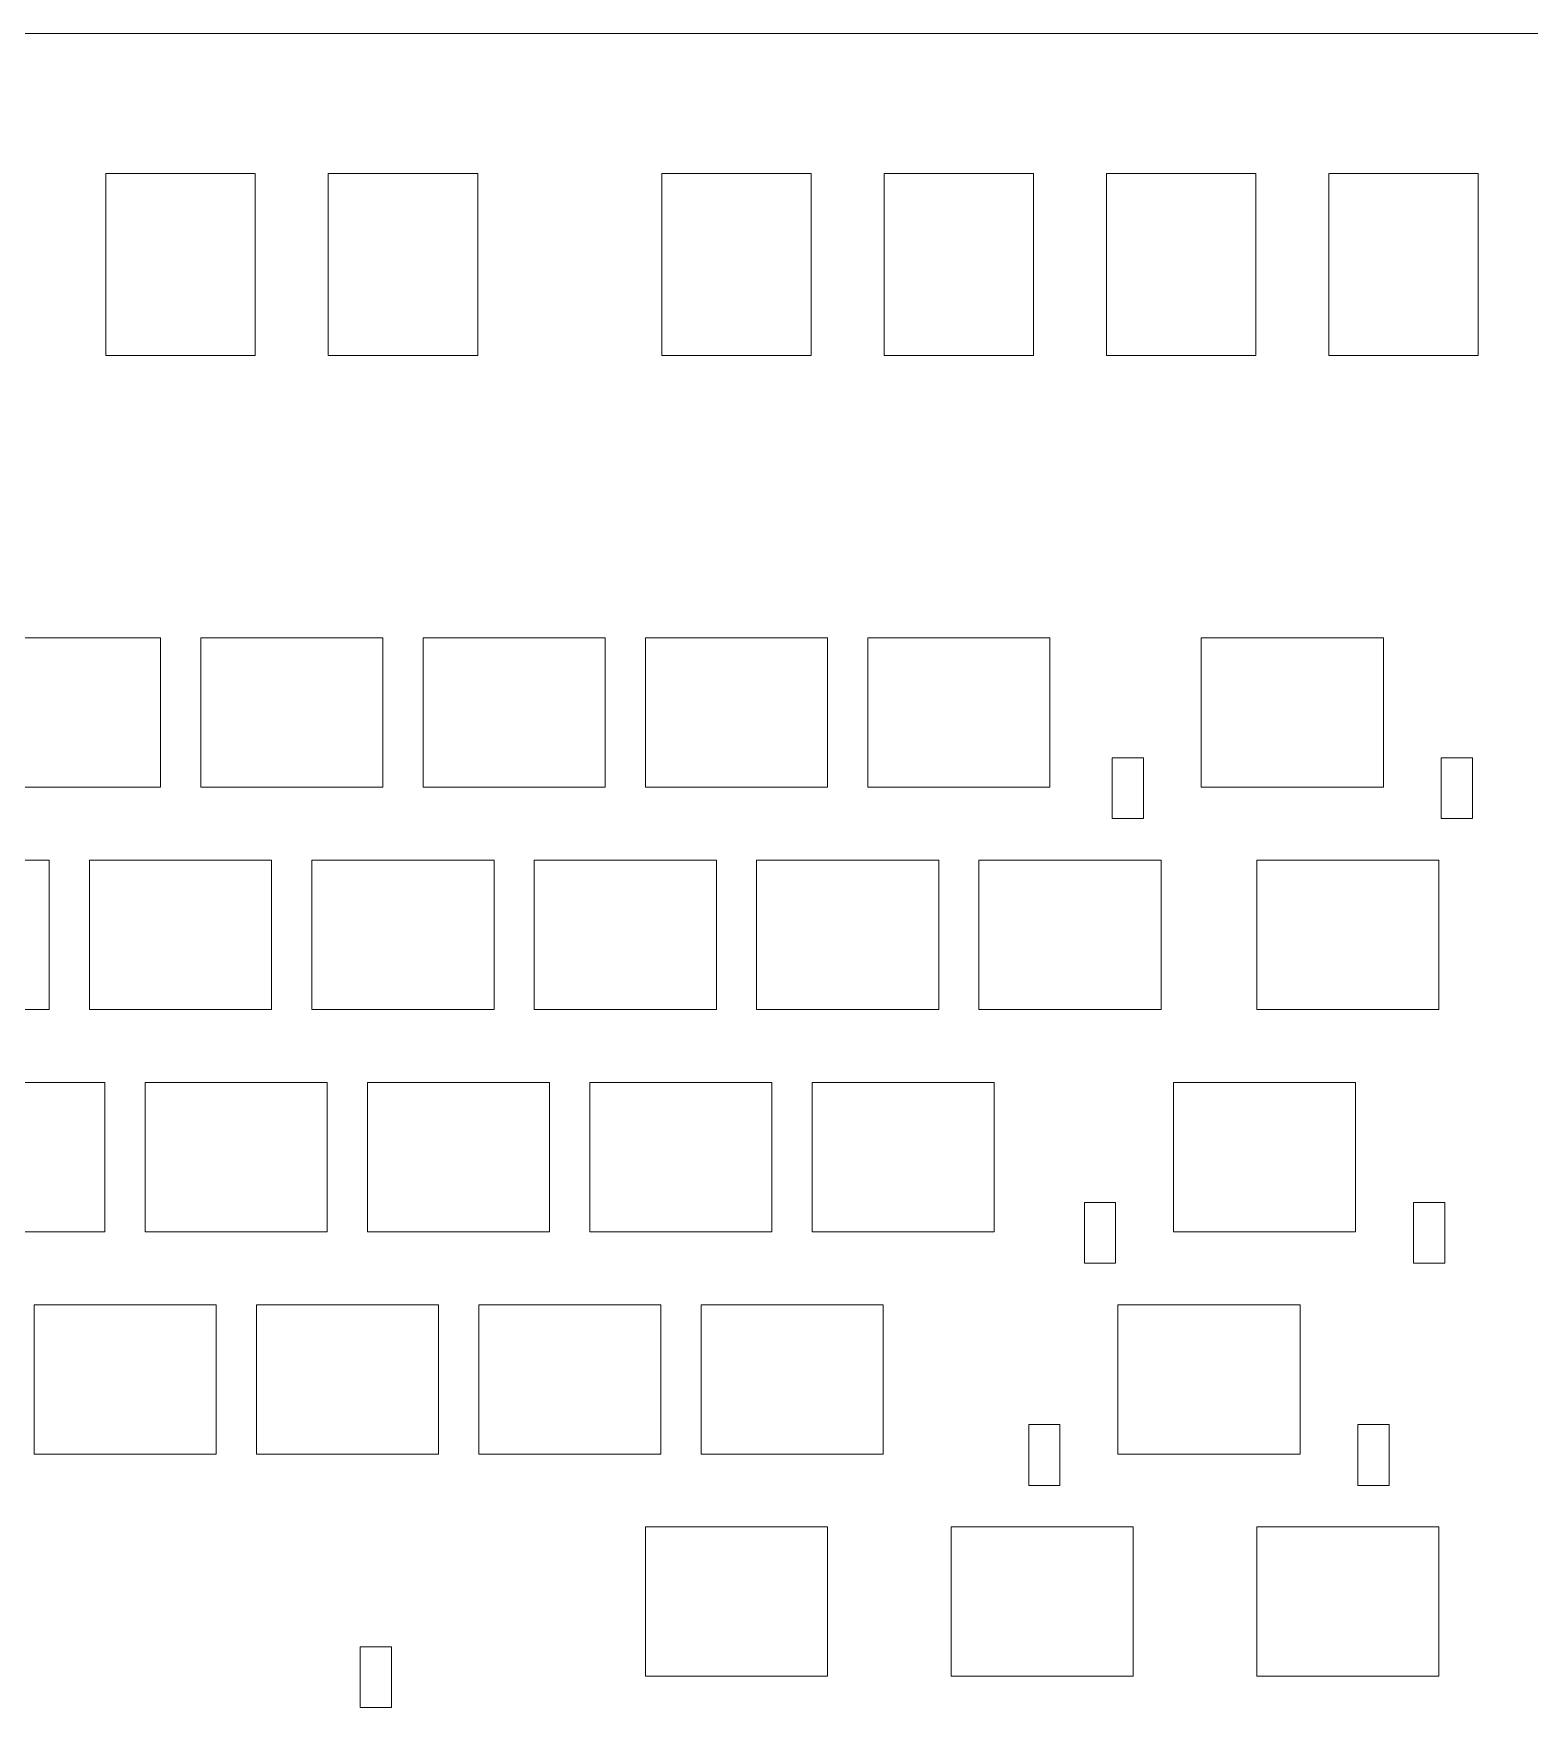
# Model space of a CAD drawing. Header units: inches. Extents: x -130 to 309, y 16 to 159.
# Drawn here: x 28.8 to 157, y 15.7 to 159.1 of the extents above; entities that cross this region are included whole.
import ezdxf

# ---------------------------------------------------------------- set-up
doc = ezdxf.new("R2010")
doc.units = ezdxf.units.IN
doc.header["$MEASUREMENT"] = 0

# ---------------------------------------------------------------- blocks, each defined once
blk = doc.blocks.new('block 2')
at = {"color": 7, "lineweight": 5}
blk.add_lwpolyline([(-130.3, 159.14), (308.7, 159.14)], dxfattribs=at)
blk = doc.blocks.new('block 20')
at = {"color": 7, "lineweight": 5}
blk.add_lwpolyline([(114.13, 39.93), (116.79, 39.93)], dxfattribs=at)
blk = doc.blocks.new('block 21')
at = {"color": 7, "lineweight": 5}
blk.add_lwpolyline([(116.79, 39.93), (116.79, 34.72)], dxfattribs=at)
blk = doc.blocks.new('block 22')
at = {"color": 7, "lineweight": 5}
blk.add_lwpolyline([(116.79, 34.72), (114.13, 34.72)], dxfattribs=at)
blk = doc.blocks.new('block 23')
at = {"color": 7, "lineweight": 5}
blk.add_lwpolyline([(114.13, 34.72), (114.13, 39.93)], dxfattribs=at)
blk = doc.blocks.new('block 24')
at = {"color": 7, "lineweight": 5}
blk.add_lwpolyline([(142.32, 39.93), (144.99, 39.93)], dxfattribs=at)
blk = doc.blocks.new('block 25')
at = {"color": 7, "lineweight": 5}
blk.add_lwpolyline([(144.99, 39.93), (144.99, 34.72)], dxfattribs=at)
blk = doc.blocks.new('block 26')
at = {"color": 7, "lineweight": 5}
blk.add_lwpolyline([(144.99, 34.72), (142.32, 34.72)], dxfattribs=at)
blk = doc.blocks.new('block 27')
at = {"color": 7, "lineweight": 5}
blk.add_lwpolyline([(142.32, 34.72), (142.32, 39.93)], dxfattribs=at)
blk = doc.blocks.new('block 56')
at = {"color": 7, "lineweight": 5}
blk.add_lwpolyline([(28.89, 50.2), (44.49, 50.2)], dxfattribs=at)
blk = doc.blocks.new('block 57')
at = {"color": 7, "lineweight": 5}
blk.add_lwpolyline([(44.49, 50.2), (44.49, 37.4)], dxfattribs=at)
blk = doc.blocks.new('block 58')
at = {"color": 7, "lineweight": 5}
blk.add_lwpolyline([(44.49, 37.4), (28.89, 37.4)], dxfattribs=at)
blk = doc.blocks.new('block 59')
at = {"color": 7, "lineweight": 5}
blk.add_lwpolyline([(28.89, 37.4), (28.89, 50.2)], dxfattribs=at)
blk = doc.blocks.new('block 60')
at = {"color": 7, "lineweight": 5}
blk.add_lwpolyline([(47.94, 50.2), (63.54, 50.2)], dxfattribs=at)
blk = doc.blocks.new('block 61')
at = {"color": 7, "lineweight": 5}
blk.add_lwpolyline([(63.54, 50.2), (63.54, 37.4)], dxfattribs=at)
blk = doc.blocks.new('block 62')
at = {"color": 7, "lineweight": 5}
blk.add_lwpolyline([(63.54, 37.4), (47.94, 37.4)], dxfattribs=at)
blk = doc.blocks.new('block 63')
at = {"color": 7, "lineweight": 5}
blk.add_lwpolyline([(47.94, 37.4), (47.94, 50.2)], dxfattribs=at)
blk = doc.blocks.new('block 64')
at = {"color": 7, "lineweight": 5}
blk.add_lwpolyline([(66.99, 50.2), (82.59, 50.2)], dxfattribs=at)
blk = doc.blocks.new('block 65')
at = {"color": 7, "lineweight": 5}
blk.add_lwpolyline([(82.59, 50.2), (82.59, 37.4)], dxfattribs=at)
blk = doc.blocks.new('block 66')
at = {"color": 7, "lineweight": 5}
blk.add_lwpolyline([(82.59, 37.4), (66.99, 37.4)], dxfattribs=at)
blk = doc.blocks.new('block 67')
at = {"color": 7, "lineweight": 5}
blk.add_lwpolyline([(66.99, 37.4), (66.99, 50.2)], dxfattribs=at)
blk = doc.blocks.new('block 68')
at = {"color": 7, "lineweight": 5}
blk.add_lwpolyline([(86.04, 50.2), (101.64, 50.2)], dxfattribs=at)
blk = doc.blocks.new('block 69')
at = {"color": 7, "lineweight": 5}
blk.add_lwpolyline([(101.64, 50.2), (101.64, 37.4)], dxfattribs=at)
blk = doc.blocks.new('block 70')
at = {"color": 7, "lineweight": 5}
blk.add_lwpolyline([(101.64, 37.4), (86.04, 37.4)], dxfattribs=at)
blk = doc.blocks.new('block 71')
at = {"color": 7, "lineweight": 5}
blk.add_lwpolyline([(86.04, 37.4), (86.04, 50.2)], dxfattribs=at)
blk = doc.blocks.new('block 72')
at = {"color": 7, "lineweight": 5}
blk.add_lwpolyline([(121.76, 50.2), (137.36, 50.2)], dxfattribs=at)
blk = doc.blocks.new('block 73')
at = {"color": 7, "lineweight": 5}
blk.add_lwpolyline([(137.36, 50.2), (137.36, 37.4)], dxfattribs=at)
blk = doc.blocks.new('block 74')
at = {"color": 7, "lineweight": 5}
blk.add_lwpolyline([(137.36, 37.4), (121.76, 37.4)], dxfattribs=at)
blk = doc.blocks.new('block 75')
at = {"color": 7, "lineweight": 5}
blk.add_lwpolyline([(121.76, 37.4), (121.76, 50.2)], dxfattribs=at)
blk = doc.blocks.new('block 104')
at = {"color": 7, "lineweight": 5}
blk.add_lwpolyline([(118.89, 58.98), (121.56, 58.98)], dxfattribs=at)
blk = doc.blocks.new('block 105')
at = {"color": 7, "lineweight": 5}
blk.add_lwpolyline([(121.56, 58.98), (121.56, 53.77)], dxfattribs=at)
blk = doc.blocks.new('block 106')
at = {"color": 7, "lineweight": 5}
blk.add_lwpolyline([(121.56, 53.77), (118.89, 53.77)], dxfattribs=at)
blk = doc.blocks.new('block 107')
at = {"color": 7, "lineweight": 5}
blk.add_lwpolyline([(118.89, 53.77), (118.89, 58.98)], dxfattribs=at)
blk = doc.blocks.new('block 108')
at = {"color": 7, "lineweight": 5}
blk.add_lwpolyline([(147.08, 58.98), (149.75, 58.98)], dxfattribs=at)
blk = doc.blocks.new('block 109')
at = {"color": 7, "lineweight": 5}
blk.add_lwpolyline([(149.75, 58.98), (149.75, 53.77)], dxfattribs=at)
blk = doc.blocks.new('block 110')
at = {"color": 7, "lineweight": 5}
blk.add_lwpolyline([(149.75, 53.77), (147.08, 53.77)], dxfattribs=at)
blk = doc.blocks.new('block 111')
at = {"color": 7, "lineweight": 5}
blk.add_lwpolyline([(147.08, 53.77), (147.08, 58.98)], dxfattribs=at)
blk = doc.blocks.new('block 140')
at = {"color": 7, "lineweight": 5}
blk.add_lwpolyline([(19.36, 69.25), (34.96, 69.25)], dxfattribs=at)
blk = doc.blocks.new('block 141')
at = {"color": 7, "lineweight": 5}
blk.add_lwpolyline([(34.96, 69.25), (34.96, 56.45)], dxfattribs=at)
blk = doc.blocks.new('block 142')
at = {"color": 7, "lineweight": 5}
blk.add_lwpolyline([(34.96, 56.45), (19.36, 56.45)], dxfattribs=at)
blk = doc.blocks.new('block 144')
at = {"color": 7, "lineweight": 5}
blk.add_lwpolyline([(38.41, 69.25), (54.01, 69.25)], dxfattribs=at)
blk = doc.blocks.new('block 145')
at = {"color": 7, "lineweight": 5}
blk.add_lwpolyline([(54.01, 69.25), (54.01, 56.45)], dxfattribs=at)
blk = doc.blocks.new('block 146')
at = {"color": 7, "lineweight": 5}
blk.add_lwpolyline([(54.01, 56.45), (38.41, 56.45)], dxfattribs=at)
blk = doc.blocks.new('block 147')
at = {"color": 7, "lineweight": 5}
blk.add_lwpolyline([(38.41, 56.45), (38.41, 69.25)], dxfattribs=at)
blk = doc.blocks.new('block 148')
at = {"color": 7, "lineweight": 5}
blk.add_lwpolyline([(57.46, 69.25), (73.06, 69.25)], dxfattribs=at)
blk = doc.blocks.new('block 149')
at = {"color": 7, "lineweight": 5}
blk.add_lwpolyline([(73.06, 69.25), (73.06, 56.45)], dxfattribs=at)
blk = doc.blocks.new('block 150')
at = {"color": 7, "lineweight": 5}
blk.add_lwpolyline([(73.06, 56.45), (57.46, 56.45)], dxfattribs=at)
blk = doc.blocks.new('block 151')
at = {"color": 7, "lineweight": 5}
blk.add_lwpolyline([(57.46, 56.45), (57.46, 69.25)], dxfattribs=at)
blk = doc.blocks.new('block 152')
at = {"color": 7, "lineweight": 5}
blk.add_lwpolyline([(76.51, 69.25), (92.11, 69.25)], dxfattribs=at)
blk = doc.blocks.new('block 153')
at = {"color": 7, "lineweight": 5}
blk.add_lwpolyline([(92.11, 69.25), (92.11, 56.45)], dxfattribs=at)
blk = doc.blocks.new('block 154')
at = {"color": 7, "lineweight": 5}
blk.add_lwpolyline([(92.11, 56.45), (76.51, 56.45)], dxfattribs=at)
blk = doc.blocks.new('block 155')
at = {"color": 7, "lineweight": 5}
blk.add_lwpolyline([(76.51, 56.45), (76.51, 69.25)], dxfattribs=at)
blk = doc.blocks.new('block 156')
at = {"color": 7, "lineweight": 5}
blk.add_lwpolyline([(95.56, 69.25), (111.16, 69.25)], dxfattribs=at)
blk = doc.blocks.new('block 157')
at = {"color": 7, "lineweight": 5}
blk.add_lwpolyline([(111.16, 69.25), (111.16, 56.45)], dxfattribs=at)
blk = doc.blocks.new('block 158')
at = {"color": 7, "lineweight": 5}
blk.add_lwpolyline([(111.16, 56.45), (95.56, 56.45)], dxfattribs=at)
blk = doc.blocks.new('block 159')
at = {"color": 7, "lineweight": 5}
blk.add_lwpolyline([(95.56, 56.45), (95.56, 69.25)], dxfattribs=at)
blk = doc.blocks.new('block 160')
at = {"color": 7, "lineweight": 5}
blk.add_lwpolyline([(126.52, 69.25), (142.12, 69.25)], dxfattribs=at)
blk = doc.blocks.new('block 161')
at = {"color": 7, "lineweight": 5}
blk.add_lwpolyline([(142.12, 69.25), (142.12, 56.45)], dxfattribs=at)
blk = doc.blocks.new('block 162')
at = {"color": 7, "lineweight": 5}
blk.add_lwpolyline([(142.12, 56.45), (126.52, 56.45)], dxfattribs=at)
blk = doc.blocks.new('block 163')
at = {"color": 7, "lineweight": 5}
blk.add_lwpolyline([(126.52, 56.45), (126.52, 69.25)], dxfattribs=at)
blk = doc.blocks.new('block 212')
at = {"color": 7, "lineweight": 5}
blk.add_lwpolyline([(14.6, 88.3), (30.2, 88.3)], dxfattribs=at)
blk = doc.blocks.new('block 213')
at = {"color": 7, "lineweight": 5}
blk.add_lwpolyline([(30.2, 88.3), (30.2, 75.5)], dxfattribs=at)
blk = doc.blocks.new('block 214')
at = {"color": 7, "lineweight": 5}
blk.add_lwpolyline([(30.2, 75.5), (14.6, 75.5)], dxfattribs=at)
blk = doc.blocks.new('block 216')
at = {"color": 7, "lineweight": 5}
blk.add_lwpolyline([(33.65, 88.3), (49.25, 88.3)], dxfattribs=at)
blk = doc.blocks.new('block 217')
at = {"color": 7, "lineweight": 5}
blk.add_lwpolyline([(49.25, 88.3), (49.25, 75.5)], dxfattribs=at)
blk = doc.blocks.new('block 218')
at = {"color": 7, "lineweight": 5}
blk.add_lwpolyline([(49.25, 75.5), (33.65, 75.5)], dxfattribs=at)
blk = doc.blocks.new('block 219')
at = {"color": 7, "lineweight": 5}
blk.add_lwpolyline([(33.65, 75.5), (33.65, 88.3)], dxfattribs=at)
blk = doc.blocks.new('block 220')
at = {"color": 7, "lineweight": 5}
blk.add_lwpolyline([(52.7, 88.3), (68.3, 88.3)], dxfattribs=at)
blk = doc.blocks.new('block 221')
at = {"color": 7, "lineweight": 5}
blk.add_lwpolyline([(68.3, 88.3), (68.3, 75.5)], dxfattribs=at)
blk = doc.blocks.new('block 222')
at = {"color": 7, "lineweight": 5}
blk.add_lwpolyline([(68.3, 75.5), (52.7, 75.5)], dxfattribs=at)
blk = doc.blocks.new('block 223')
at = {"color": 7, "lineweight": 5}
blk.add_lwpolyline([(52.7, 75.5), (52.7, 88.3)], dxfattribs=at)
blk = doc.blocks.new('block 224')
at = {"color": 7, "lineweight": 5}
blk.add_lwpolyline([(71.75, 88.3), (87.35, 88.3)], dxfattribs=at)
blk = doc.blocks.new('block 225')
at = {"color": 7, "lineweight": 5}
blk.add_lwpolyline([(87.35, 88.3), (87.35, 75.5)], dxfattribs=at)
blk = doc.blocks.new('block 226')
at = {"color": 7, "lineweight": 5}
blk.add_lwpolyline([(87.35, 75.5), (71.75, 75.5)], dxfattribs=at)
blk = doc.blocks.new('block 227')
at = {"color": 7, "lineweight": 5}
blk.add_lwpolyline([(71.75, 75.5), (71.75, 88.3)], dxfattribs=at)
blk = doc.blocks.new('block 228')
at = {"color": 7, "lineweight": 5}
blk.add_lwpolyline([(90.8, 88.3), (106.4, 88.3)], dxfattribs=at)
blk = doc.blocks.new('block 229')
at = {"color": 7, "lineweight": 5}
blk.add_lwpolyline([(106.4, 88.3), (106.4, 75.5)], dxfattribs=at)
blk = doc.blocks.new('block 230')
at = {"color": 7, "lineweight": 5}
blk.add_lwpolyline([(106.4, 75.5), (90.8, 75.5)], dxfattribs=at)
blk = doc.blocks.new('block 231')
at = {"color": 7, "lineweight": 5}
blk.add_lwpolyline([(90.8, 75.5), (90.8, 88.3)], dxfattribs=at)
blk = doc.blocks.new('block 232')
at = {"color": 7, "lineweight": 5}
blk.add_lwpolyline([(109.85, 88.3), (125.45, 88.3)], dxfattribs=at)
blk = doc.blocks.new('block 233')
at = {"color": 7, "lineweight": 5}
blk.add_lwpolyline([(125.45, 88.3), (125.45, 75.5)], dxfattribs=at)
blk = doc.blocks.new('block 234')
at = {"color": 7, "lineweight": 5}
blk.add_lwpolyline([(125.45, 75.5), (109.85, 75.5)], dxfattribs=at)
blk = doc.blocks.new('block 235')
at = {"color": 7, "lineweight": 5}
blk.add_lwpolyline([(109.85, 75.5), (109.85, 88.3)], dxfattribs=at)
blk = doc.blocks.new('block 236')
at = {"color": 7, "lineweight": 5}
blk.add_lwpolyline([(133.66, 88.3), (149.26, 88.3)], dxfattribs=at)
blk = doc.blocks.new('block 237')
at = {"color": 7, "lineweight": 5}
blk.add_lwpolyline([(149.26, 88.3), (149.26, 75.5)], dxfattribs=at)
blk = doc.blocks.new('block 238')
at = {"color": 7, "lineweight": 5}
blk.add_lwpolyline([(149.26, 75.5), (133.66, 75.5)], dxfattribs=at)
blk = doc.blocks.new('block 239')
at = {"color": 7, "lineweight": 5}
blk.add_lwpolyline([(133.66, 75.5), (133.66, 88.3)], dxfattribs=at)
blk = doc.blocks.new('block 268')
at = {"color": 7, "lineweight": 5}
blk.add_lwpolyline([(121.27, 97.08), (123.94, 97.08)], dxfattribs=at)
blk = doc.blocks.new('block 269')
at = {"color": 7, "lineweight": 5}
blk.add_lwpolyline([(123.94, 97.08), (123.94, 91.87)], dxfattribs=at)
blk = doc.blocks.new('block 270')
at = {"color": 7, "lineweight": 5}
blk.add_lwpolyline([(123.94, 91.87), (121.27, 91.87)], dxfattribs=at)
blk = doc.blocks.new('block 271')
at = {"color": 7, "lineweight": 5}
blk.add_lwpolyline([(121.27, 91.87), (121.27, 97.08)], dxfattribs=at)
blk = doc.blocks.new('block 272')
at = {"color": 7, "lineweight": 5}
blk.add_lwpolyline([(149.46, 97.08), (152.13, 97.08)], dxfattribs=at)
blk = doc.blocks.new('block 273')
at = {"color": 7, "lineweight": 5}
blk.add_lwpolyline([(152.13, 97.08), (152.13, 91.87)], dxfattribs=at)
blk = doc.blocks.new('block 274')
at = {"color": 7, "lineweight": 5}
blk.add_lwpolyline([(152.13, 91.87), (149.46, 91.87)], dxfattribs=at)
blk = doc.blocks.new('block 275')
at = {"color": 7, "lineweight": 5}
blk.add_lwpolyline([(149.46, 91.87), (149.46, 97.08)], dxfattribs=at)
blk = doc.blocks.new('block 308')
at = {"color": 7, "lineweight": 5}
blk.add_lwpolyline([(24.13, 107.35), (39.73, 107.35)], dxfattribs=at)
blk = doc.blocks.new('block 309')
at = {"color": 7, "lineweight": 5}
blk.add_lwpolyline([(39.73, 107.35), (39.73, 94.55)], dxfattribs=at)
blk = doc.blocks.new('block 310')
at = {"color": 7, "lineweight": 5}
blk.add_lwpolyline([(39.73, 94.55), (24.13, 94.55)], dxfattribs=at)
blk = doc.blocks.new('block 312')
at = {"color": 7, "lineweight": 5}
blk.add_lwpolyline([(43.18, 107.35), (58.78, 107.35)], dxfattribs=at)
blk = doc.blocks.new('block 313')
at = {"color": 7, "lineweight": 5}
blk.add_lwpolyline([(58.78, 107.35), (58.78, 94.55)], dxfattribs=at)
blk = doc.blocks.new('block 314')
at = {"color": 7, "lineweight": 5}
blk.add_lwpolyline([(58.78, 94.55), (43.18, 94.55)], dxfattribs=at)
blk = doc.blocks.new('block 315')
at = {"color": 7, "lineweight": 5}
blk.add_lwpolyline([(43.18, 94.55), (43.18, 107.35)], dxfattribs=at)
blk = doc.blocks.new('block 316')
at = {"color": 7, "lineweight": 5}
blk.add_lwpolyline([(62.23, 107.35), (77.83, 107.35)], dxfattribs=at)
blk = doc.blocks.new('block 317')
at = {"color": 7, "lineweight": 5}
blk.add_lwpolyline([(77.83, 107.35), (77.83, 94.55)], dxfattribs=at)
blk = doc.blocks.new('block 318')
at = {"color": 7, "lineweight": 5}
blk.add_lwpolyline([(77.83, 94.55), (62.23, 94.55)], dxfattribs=at)
blk = doc.blocks.new('block 319')
at = {"color": 7, "lineweight": 5}
blk.add_lwpolyline([(62.23, 94.55), (62.23, 107.35)], dxfattribs=at)
blk = doc.blocks.new('block 320')
at = {"color": 7, "lineweight": 5}
blk.add_lwpolyline([(81.28, 107.35), (96.88, 107.35)], dxfattribs=at)
blk = doc.blocks.new('block 321')
at = {"color": 7, "lineweight": 5}
blk.add_lwpolyline([(96.88, 107.35), (96.88, 94.55)], dxfattribs=at)
blk = doc.blocks.new('block 322')
at = {"color": 7, "lineweight": 5}
blk.add_lwpolyline([(96.88, 94.55), (81.28, 94.55)], dxfattribs=at)
blk = doc.blocks.new('block 323')
at = {"color": 7, "lineweight": 5}
blk.add_lwpolyline([(81.28, 94.55), (81.28, 107.35)], dxfattribs=at)
blk = doc.blocks.new('block 324')
at = {"color": 7, "lineweight": 5}
blk.add_lwpolyline([(100.33, 107.35), (115.93, 107.35)], dxfattribs=at)
blk = doc.blocks.new('block 325')
at = {"color": 7, "lineweight": 5}
blk.add_lwpolyline([(115.93, 107.35), (115.93, 94.55)], dxfattribs=at)
blk = doc.blocks.new('block 326')
at = {"color": 7, "lineweight": 5}
blk.add_lwpolyline([(115.93, 94.55), (100.33, 94.55)], dxfattribs=at)
blk = doc.blocks.new('block 327')
at = {"color": 7, "lineweight": 5}
blk.add_lwpolyline([(100.33, 94.55), (100.33, 107.35)], dxfattribs=at)
blk = doc.blocks.new('block 328')
at = {"color": 7, "lineweight": 5}
blk.add_lwpolyline([(128.9, 107.35), (144.5, 107.35)], dxfattribs=at)
blk = doc.blocks.new('block 329')
at = {"color": 7, "lineweight": 5}
blk.add_lwpolyline([(144.5, 107.35), (144.5, 94.55)], dxfattribs=at)
blk = doc.blocks.new('block 330')
at = {"color": 7, "lineweight": 5}
blk.add_lwpolyline([(144.5, 94.55), (128.9, 94.55)], dxfattribs=at)
blk = doc.blocks.new('block 331')
at = {"color": 7, "lineweight": 5}
blk.add_lwpolyline([(128.9, 94.55), (128.9, 107.35)], dxfattribs=at)
blk = doc.blocks.new('block 388')
at = {"color": 7, "lineweight": 5}
blk.add_lwpolyline([(35.05, 131.55), (35.05, 147.15)], dxfattribs=at)
blk = doc.blocks.new('block 389')
at = {"color": 7, "lineweight": 5}
blk.add_lwpolyline([(35.05, 147.15), (47.85, 147.15)], dxfattribs=at)
blk = doc.blocks.new('block 390')
at = {"color": 7, "lineweight": 5}
blk.add_lwpolyline([(47.85, 147.15), (47.85, 131.55)], dxfattribs=at)
blk = doc.blocks.new('block 391')
at = {"color": 7, "lineweight": 5}
blk.add_lwpolyline([(47.85, 131.55), (35.05, 131.55)], dxfattribs=at)
blk = doc.blocks.new('block 392')
at = {"color": 7, "lineweight": 5}
blk.add_lwpolyline([(54.1, 131.55), (54.1, 147.15)], dxfattribs=at)
blk = doc.blocks.new('block 393')
at = {"color": 7, "lineweight": 5}
blk.add_lwpolyline([(54.1, 147.15), (66.9, 147.15)], dxfattribs=at)
blk = doc.blocks.new('block 394')
at = {"color": 7, "lineweight": 5}
blk.add_lwpolyline([(66.9, 147.15), (66.9, 131.55)], dxfattribs=at)
blk = doc.blocks.new('block 395')
at = {"color": 7, "lineweight": 5}
blk.add_lwpolyline([(66.9, 131.55), (54.1, 131.55)], dxfattribs=at)
blk = doc.blocks.new('block 396')
at = {"color": 7, "lineweight": 5}
blk.add_lwpolyline([(82.68, 131.55), (82.68, 147.15)], dxfattribs=at)
blk = doc.blocks.new('block 397')
at = {"color": 7, "lineweight": 5}
blk.add_lwpolyline([(82.68, 147.15), (95.48, 147.15)], dxfattribs=at)
blk = doc.blocks.new('block 398')
at = {"color": 7, "lineweight": 5}
blk.add_lwpolyline([(95.48, 147.15), (95.48, 131.55)], dxfattribs=at)
blk = doc.blocks.new('block 399')
at = {"color": 7, "lineweight": 5}
blk.add_lwpolyline([(95.48, 131.55), (82.68, 131.55)], dxfattribs=at)
blk = doc.blocks.new('block 400')
at = {"color": 7, "lineweight": 5}
blk.add_lwpolyline([(101.73, 131.55), (101.73, 147.15)], dxfattribs=at)
blk = doc.blocks.new('block 401')
at = {"color": 7, "lineweight": 5}
blk.add_lwpolyline([(101.73, 147.15), (114.53, 147.15)], dxfattribs=at)
blk = doc.blocks.new('block 402')
at = {"color": 7, "lineweight": 5}
blk.add_lwpolyline([(114.53, 147.15), (114.53, 131.55)], dxfattribs=at)
blk = doc.blocks.new('block 403')
at = {"color": 7, "lineweight": 5}
blk.add_lwpolyline([(114.53, 131.55), (101.73, 131.55)], dxfattribs=at)
blk = doc.blocks.new('block 404')
at = {"color": 7, "lineweight": 5}
blk.add_lwpolyline([(120.78, 131.55), (120.78, 147.15)], dxfattribs=at)
blk = doc.blocks.new('block 405')
at = {"color": 7, "lineweight": 5}
blk.add_lwpolyline([(120.78, 147.15), (133.58, 147.15)], dxfattribs=at)
blk = doc.blocks.new('block 406')
at = {"color": 7, "lineweight": 5}
blk.add_lwpolyline([(133.58, 147.15), (133.58, 131.55)], dxfattribs=at)
blk = doc.blocks.new('block 407')
at = {"color": 7, "lineweight": 5}
blk.add_lwpolyline([(133.58, 131.55), (120.78, 131.55)], dxfattribs=at)
blk = doc.blocks.new('block 408')
at = {"color": 7, "lineweight": 5}
blk.add_lwpolyline([(139.83, 131.55), (139.83, 147.15)], dxfattribs=at)
blk = doc.blocks.new('block 409')
at = {"color": 7, "lineweight": 5}
blk.add_lwpolyline([(139.83, 147.15), (152.63, 147.15)], dxfattribs=at)
blk = doc.blocks.new('block 410')
at = {"color": 7, "lineweight": 5}
blk.add_lwpolyline([(152.63, 147.15), (152.63, 131.55)], dxfattribs=at)
blk = doc.blocks.new('block 411')
at = {"color": 7, "lineweight": 5}
blk.add_lwpolyline([(152.63, 131.55), (139.83, 131.55)], dxfattribs=at)
blk = doc.blocks.new('block 432')
at = {"color": 7, "lineweight": 5}
blk.add_lwpolyline([(56.84, 20.9), (59.51, 20.9)], dxfattribs=at)
blk = doc.blocks.new('block 433')
at = {"color": 7, "lineweight": 5}
blk.add_lwpolyline([(59.51, 20.9), (59.51, 15.69)], dxfattribs=at)
blk = doc.blocks.new('block 434')
at = {"color": 7, "lineweight": 5}
blk.add_lwpolyline([(59.51, 15.69), (56.84, 15.69)], dxfattribs=at)
blk = doc.blocks.new('block 435')
at = {"color": 7, "lineweight": 5}
blk.add_lwpolyline([(56.84, 15.69), (56.84, 20.9)], dxfattribs=at)
blk = doc.blocks.new('block 460')
at = {"color": 7, "lineweight": 5}
blk.add_lwpolyline([(81.28, 31.17), (96.88, 31.17)], dxfattribs=at)
blk = doc.blocks.new('block 461')
at = {"color": 7, "lineweight": 5}
blk.add_lwpolyline([(96.88, 31.17), (96.88, 18.37)], dxfattribs=at)
blk = doc.blocks.new('block 462')
at = {"color": 7, "lineweight": 5}
blk.add_lwpolyline([(96.88, 18.37), (81.28, 18.37)], dxfattribs=at)
blk = doc.blocks.new('block 463')
at = {"color": 7, "lineweight": 5}
blk.add_lwpolyline([(81.28, 18.37), (81.28, 31.17)], dxfattribs=at)
blk = doc.blocks.new('block 464')
at = {"color": 7, "lineweight": 5}
blk.add_lwpolyline([(107.47, 31.17), (123.07, 31.17)], dxfattribs=at)
blk = doc.blocks.new('block 465')
at = {"color": 7, "lineweight": 5}
blk.add_lwpolyline([(123.07, 31.17), (123.07, 18.37)], dxfattribs=at)
blk = doc.blocks.new('block 466')
at = {"color": 7, "lineweight": 5}
blk.add_lwpolyline([(123.07, 18.37), (107.47, 18.37)], dxfattribs=at)
blk = doc.blocks.new('block 467')
at = {"color": 7, "lineweight": 5}
blk.add_lwpolyline([(107.47, 18.37), (107.47, 31.17)], dxfattribs=at)
blk = doc.blocks.new('block 468')
at = {"color": 7, "lineweight": 5}
blk.add_lwpolyline([(133.66, 31.17), (149.26, 31.17)], dxfattribs=at)
blk = doc.blocks.new('block 469')
at = {"color": 7, "lineweight": 5}
blk.add_lwpolyline([(149.26, 31.17), (149.26, 18.37)], dxfattribs=at)
blk = doc.blocks.new('block 470')
at = {"color": 7, "lineweight": 5}
blk.add_lwpolyline([(149.26, 18.37), (133.66, 18.37)], dxfattribs=at)
blk = doc.blocks.new('block 471')
at = {"color": 7, "lineweight": 5}
blk.add_lwpolyline([(133.66, 18.37), (133.66, 31.17)], dxfattribs=at)

msp = doc.modelspace()

# ---------------------------------------------------------------- block references
for name in ['block 2', 'block 388', 'block 389', 'block 390', 'block 392', 'block 393', 'block 394', 'block 396', 'block 397', 'block 398', 'block 400', 'block 401', 'block 402', 'block 404', 'block 405', 'block 406', 'block 408', 'block 409', 'block 410', 'block 391', 'block 395', 'block 399', 'block 403', 'block 407', 'block 411', 'block 308', 'block 309', 'block 312', 'block 315', 'block 313', 'block 316', 'block 319', 'block 317', 'block 320', 'block 323', 'block 321', 'block 324', 'block 327', 'block 325', 'block 328', 'block 331', 'block 329', 'block 268', 'block 271', 'block 269', 'block 272', 'block 275', 'block 273', 'block 310', 'block 314', 'block 318', 'block 322', 'block 326', 'block 330', 'block 270', 'block 274', 'block 212', 'block 213', 'block 216', 'block 219', 'block 217', 'block 220', 'block 223', 'block 221', 'block 224', 'block 227', 'block 225', 'block 228', 'block 231', 'block 229', 'block 232', 'block 235', 'block 233', 'block 236', 'block 239', 'block 237', 'block 214', 'block 218', 'block 222', 'block 226', 'block 230', 'block 234', 'block 238', 'block 140', 'block 141', 'block 144', 'block 147', 'block 145', 'block 148', 'block 151', 'block 149', 'block 152', 'block 155', 'block 153', 'block 156', 'block 159', 'block 157', 'block 160', 'block 163', 'block 161', 'block 104', 'block 107', 'block 105', 'block 108', 'block 111', 'block 109', 'block 142', 'block 146', 'block 150', 'block 154', 'block 158', 'block 162', 'block 106', 'block 110', 'block 56', 'block 59', 'block 57', 'block 60', 'block 63', 'block 61', 'block 64', 'block 67', 'block 65', 'block 68', 'block 71', 'block 69', 'block 72', 'block 75', 'block 73', 'block 20', 'block 23', 'block 21', 'block 24', 'block 27', 'block 25', 'block 58', 'block 62', 'block 66', 'block 70', 'block 74', 'block 22', 'block 26', 'block 460', 'block 463', 'block 461', 'block 464', 'block 467', 'block 465', 'block 468', 'block 471', 'block 469', 'block 432', 'block 435', 'block 433', 'block 462', 'block 466', 'block 470', 'block 434']:
    msp.add_blockref(name, (0, 0))

doc.saveas('drawing.dxf')
